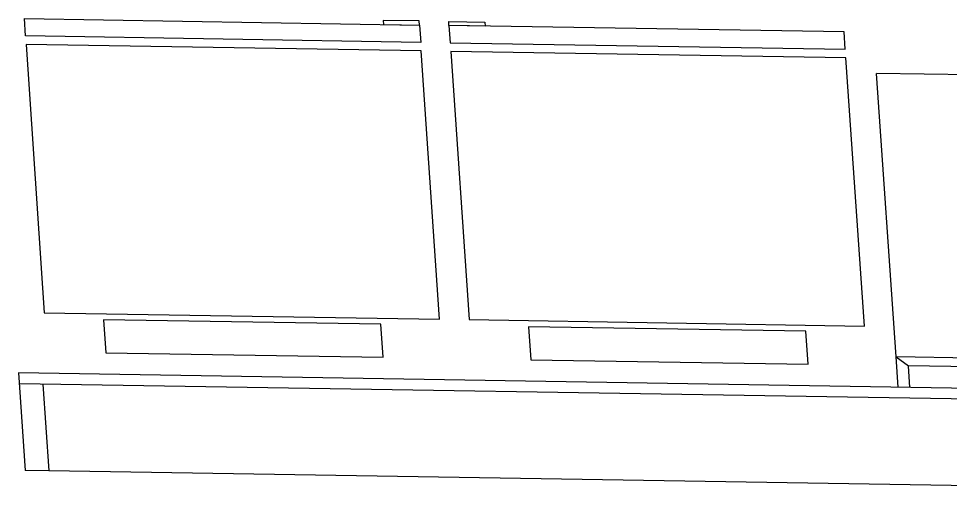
# Model space of a CAD drawing. Extents: x -68 to 264, y 51 to 115.
# Drawn here: x 69.782 to 71.587, y 76.735 to 77.684 of the extents above; entities that cross this region are included whole.
import ezdxf

# ---------------------------------------------------------------- set-up
doc = ezdxf.new("R2010")
doc.units = 0
doc.layers.get('0').update_dxf_attribs({"linetype": 'CONTINUOUS'})

msp = doc.modelspace()

# ---------------------------------------------------------------- linework, layer by layer
for p, q in [((69.7957, 77.6506), (69.7934, 77.6841)), ((69.7934, 77.6841), (70.559, 77.6717)), ((70.5584, 77.6795), (70.4885, 77.6807)), ((70.4885, 77.6807), (70.4891, 77.6728)), ((70.559, 77.6717), (70.5584, 77.6795)), ((70.6153, 77.6786), (70.6852, 77.6775)), ((70.6159, 77.6707), (70.6153, 77.6786)), ((70.6852, 77.6775), (70.6858, 77.6696)), ((70.4891, 77.6728), (70.559, 77.6717)), ((70.559, 77.6717), (70.5611, 77.6381)), ((70.6858, 77.6696), (70.6159, 77.6707)), ((71.3814, 77.6583), (70.6159, 77.6707)), ((70.6159, 77.6707), (70.6182, 77.6372)), ((71.3837, 77.6248), (71.3814, 77.6583)), ((70.5611, 77.6381), (69.7957, 77.6506)), ((70.5623, 77.6214), (69.7968, 77.6338)), ((69.7968, 77.6338), (69.8315, 77.1142)), ((70.5975, 77.1018), (70.5623, 77.6214)), ((70.6182, 77.6372), (71.3837, 77.6248)), ((71.3849, 77.608), (70.6194, 77.6205)), ((70.6194, 77.6205), (70.6547, 77.1009)), ((71.4208, 77.0884), (71.3849, 77.608)), ((71.482, 77.0287), (71.444, 77.578)), ((73.558, 77.5437), (71.444, 77.578)), ((69.8315, 77.1142), (70.5975, 77.1018)), ((70.484, 77.0917), (69.9466, 77.1004)), ((69.9466, 77.1004), (69.9509, 77.0365)), ((70.6547, 77.1009), (71.4208, 77.0884)), ((70.4883, 77.0278), (70.484, 77.0917)), ((71.3072, 77.0783), (70.7698, 77.087)), ((70.7698, 77.087), (70.7742, 77.0231)), ((71.3116, 77.0144), (71.3072, 77.0783)), ((69.9509, 77.0365), (70.4883, 77.0278)), ((71.486, 76.9699), (71.482, 77.0287)), ((73.5976, 76.9943), (71.482, 77.0287)), ((71.482, 77.0287), (71.506, 77.0115)), ((70.7742, 77.0231), (71.3116, 77.0144)), ((73.5759, 76.9779), (71.506, 77.0115)), ((71.5089, 76.9695), (71.506, 77.0115)), ((74.3566, 76.9233), (69.7822, 76.9976)), ((69.7822, 76.9976), (69.7948, 76.8086)), ((74.3582, 76.9023), (69.7836, 76.9766)), ((69.8293, 76.9758), (69.8405, 76.8079)), ((69.8405, 76.8079), (69.7948, 76.8086)), ((74.3247, 76.7351), (69.8405, 76.8079))]:
    msp.add_line(p, q)

doc.saveas('drawing.dxf')
